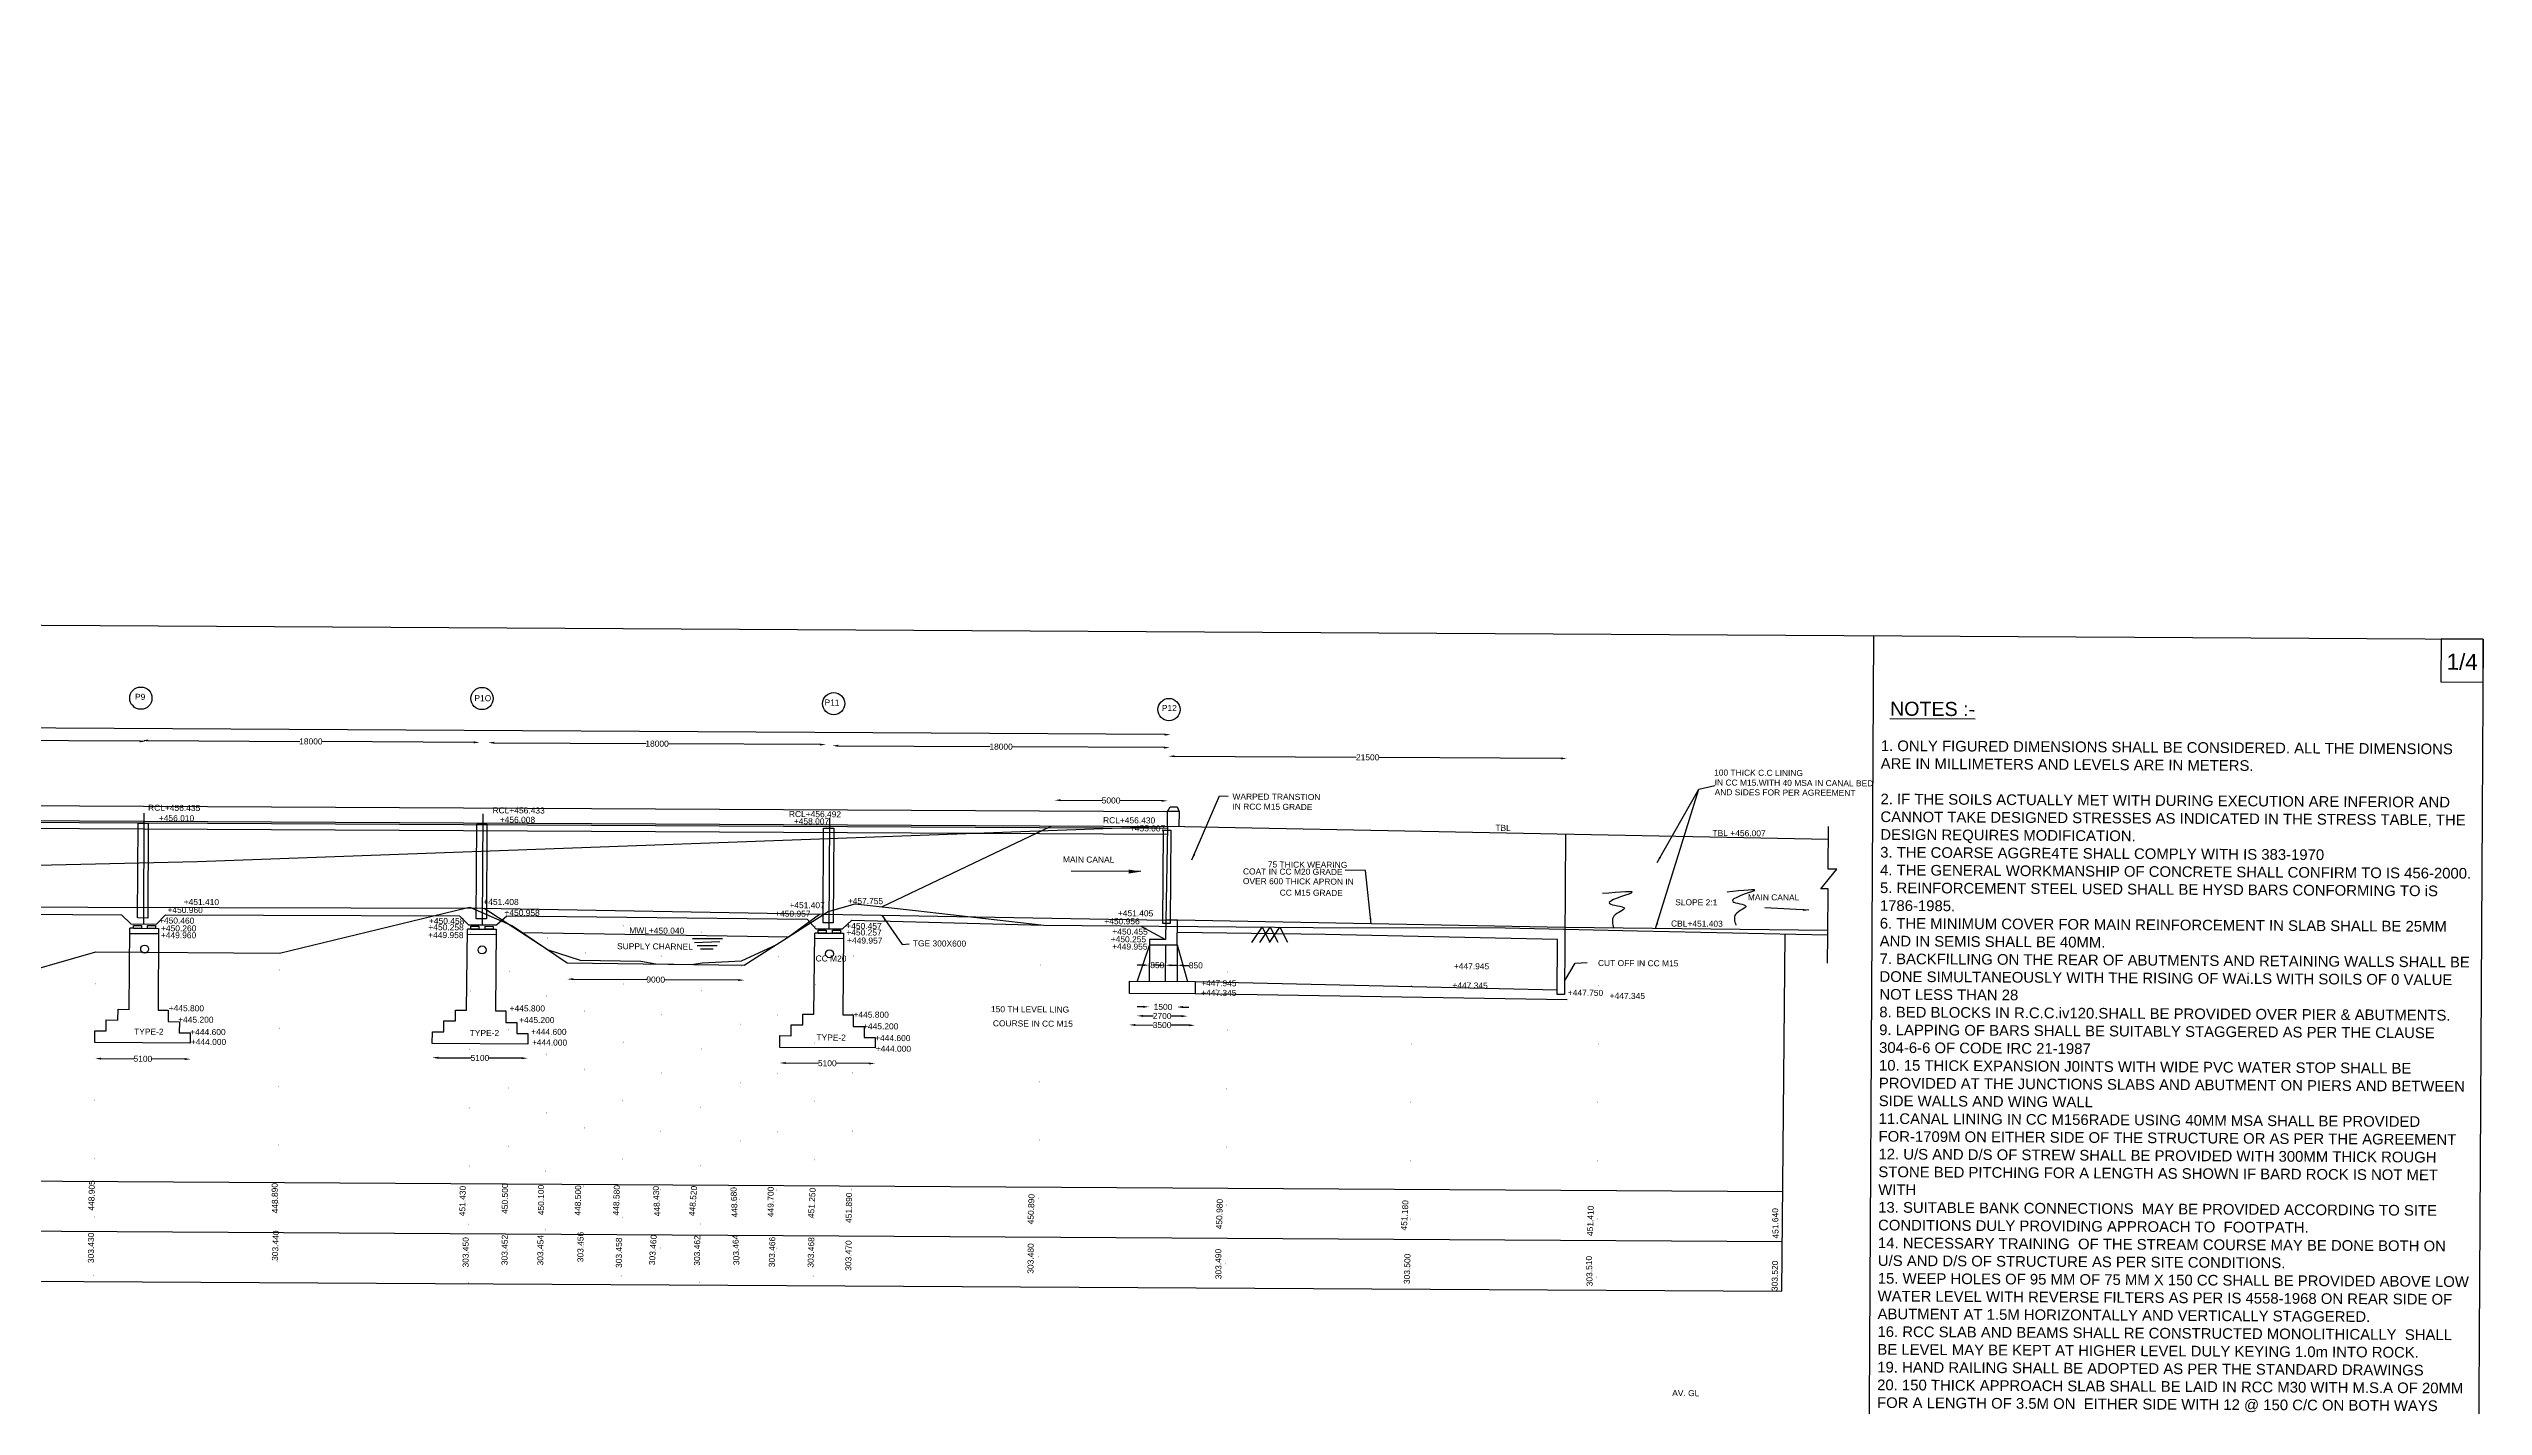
# Model space of a CAD drawing. Header units: millimetres. Extents: x 2223141 to 3632083, y 4645294 to 5984828.
# Drawn here: x 3025022 to 3632083, y 4976543 to 5315061 of the extents above; entities that cross this region are included whole.
import ezdxf

# ---------------------------------------------------------------- set-up
doc = ezdxf.new("R2010")
doc.units = ezdxf.units.MM
doc.header["$MEASUREMENT"] = 0
doc.linetypes.add('ACAD_ISO02W100', pattern=[15, 12, -3])
for name, color, linetype in [('DIMENSIONS', 7, 'Continuous'), ('DRAWING', 2, 'Continuous'), ('TEXT', 7, 'Continuous')]:
    doc.layers.add(name, color=color, linetype=linetype)
doc.styles.get("Standard").update_dxf_attribs({"font": 'arial.ttf', "height": 1500})
doc.dimstyles.get("Standard").update_dxf_attribs({"dimtxt": 1500, "dimasz": 1500, "dimexe": 0.18, "dimexo": 0.0625, "dimgap": 0.09, "dimtad": 0, "dimdec": 0, "dimzin": 0, "dimdsep": 46, "dimtxsty": 'Standard', "dimcen": 0.09, "dimse1": 1, "dimse2": 1, "dimadec": 0, "dimazin": 0, "dimtfac": 1, "dimtdec": 0, "dimtofl": 0, "dimtmove": 0, "dimatfit": 3, "dimfxl": 1, "dimtolj": 1, "dimtzin": 0, "dimarcsym": 0})

# ---------------------------------------------------------------- blocks, each defined once
blk = doc.blocks.new('*D62')
at = {"layer": 'Defpoints', "color": 0}
for p in [(3036587, 5063249), (3036609, 5067228), (3060466, 5066688)]:
    blk.add_point(p, dxfattribs=at)
at = {"layer": 'DIMENSIONS', "color": 0, "lineweight": -2}
for p, q in [((3038087, 5063240), (3046279, 5063193)), ((3058946, 5063121), (3050753, 5063168))]:
    blk.add_line(p, q, dxfattribs=at)
at = {"layer": 'DIMENSIONS', "color": 0}
for points in [[(3038088, 5063490), (3038085, 5062990), (3036587, 5063249)], [(3058947, 5063371), (3058944, 5062871), (3060446, 5063112)]]:
    blk.add_solid(points, dxfattribs=at)
at = {"layer": 'DIMENSIONS', "color": 0, "insert": (3048516, 5063181), "char_height": 1500, "attachment_point": 5, "rotation": 359.672562}
blk.add_mtext('\\A1;5100', dxfattribs=at)
blk = doc.blocks.new('*D63')
at = {"layer": 'Defpoints', "color": 0}
for p in [(3120658, 5063470), (3120679, 5067014), (3144454, 5066878)]:
    blk.add_point(p, dxfattribs=at)
at = {"layer": 'DIMENSIONS', "color": 0, "lineweight": -2}
for p, q in [((3122158, 5063461), (3130309, 5063415)), ((3142934, 5063343), (3134784, 5063389))]:
    blk.add_line(p, q, dxfattribs=at)
at = {"layer": 'DIMENSIONS', "color": 0}
for points in [[(3122160, 5063711), (3122157, 5063211), (3120658, 5063470)], [(3142936, 5063593), (3142933, 5063093), (3144434, 5063334)]]:
    blk.add_solid(points, dxfattribs=at)
at = {"layer": 'DIMENSIONS', "color": 0, "insert": (3132546, 5063402), "char_height": 1500, "attachment_point": 5, "rotation": 359.672562}
blk.add_mtext('\\A1;5100', dxfattribs=at)
blk = doc.blocks.new('*D64')
at = {"layer": 'Defpoints', "color": 0}
for p in [(3154338, 5087128), (3198446, 5082810), (3198467, 5086551)]:
    blk.add_point(p, dxfattribs=at)
at = {"layer": 'DIMENSIONS', "color": 0, "lineweight": -2}
for p, q in [((3155815, 5083053), (3174143, 5082949)), ((3196946, 5082818), (3178617, 5082923))]:
    blk.add_line(p, q, dxfattribs=at)
at = {"layer": 'DIMENSIONS', "color": 0}
for points in [[(3155816, 5083303), (3155813, 5082803), (3154315, 5083062)], [(3196947, 5083068), (3196944, 5082568), (3198446, 5082810)]]:
    blk.add_solid(points, dxfattribs=at)
at = {"layer": 'DIMENSIONS', "color": 0, "insert": (3176380, 5082936), "char_height": 1500, "attachment_point": 5, "rotation": 359.672562}
blk.add_mtext('\\A1;9000', dxfattribs=at)
blk = doc.blocks.new('*D65')
at = {"layer": 'Defpoints', "color": 0}
for p in [(3207297, 5066042), (3231072, 5065906), (3207274, 5062154)]:
    blk.add_point(p, dxfattribs=at)
at = {"layer": 'DIMENSIONS', "color": 0, "lineweight": -2}
for p, q in [((3208774, 5062146), (3216925, 5062099)), ((3229550, 5062027), (3221400, 5062074))]:
    blk.add_line(p, q, dxfattribs=at)
at = {"layer": 'DIMENSIONS', "color": 0}
for points in [[(3208776, 5062396), (3208773, 5061896), (3207274, 5062154)], [(3229552, 5062277), (3229549, 5061777), (3231050, 5062018)]]:
    blk.add_solid(points, dxfattribs=at)
at = {"layer": 'DIMENSIONS', "color": 0, "insert": (3219162, 5062086), "char_height": 1500, "attachment_point": 5, "rotation": 359.672562}
blk.add_mtext('\\A1;5100', dxfattribs=at)
blk = doc.blocks.new('*D66')
at = {"layer": 'Defpoints', "color": 0}
for p in [(3299429, 5082517), (3306377, 5082477), (3299393, 5076148)]:
    blk.add_point(p, dxfattribs=at)
at = {"layer": 'DIMENSIONS', "color": 0, "lineweight": -2}
for p, q in [((3297893, 5076157), (3296393, 5076166)), ((3307840, 5076100), (3309340, 5076092))]:
    blk.add_line(p, q, dxfattribs=at)
at = {"layer": 'DIMENSIONS', "color": 0}
for points in [[(3297894, 5076407), (3297891, 5075907), (3299393, 5076148)], [(3307842, 5076350), (3307839, 5075850), (3306340, 5076109)]]:
    blk.add_solid(points, dxfattribs=at)
at = {"layer": 'DIMENSIONS', "color": 0, "insert": (3302866, 5076129), "char_height": 1500, "attachment_point": 5, "rotation": 359.672562}
blk.add_mtext('\\A1;1500', dxfattribs=at)
blk = doc.blocks.new('*D67')
at = {"layer": 'Defpoints', "color": 0}
for p in [(3296410, 5082534), (3309004, 5082462), (3296361, 5073898)]:
    blk.add_point(p, dxfattribs=at)
at = {"layer": 'DIMENSIONS', "color": 0, "lineweight": -2}
for p, q in [((3297860, 5073889), (3300407, 5073875)), ((3307454, 5073834), (3304907, 5073849))]:
    blk.add_line(p, q, dxfattribs=at)
at = {"layer": 'DIMENSIONS', "color": 0}
for points in [[(3297862, 5074139), (3297859, 5073639), (3296361, 5073898)], [(3307456, 5074084), (3307453, 5073584), (3308954, 5073826)]]:
    blk.add_solid(points, dxfattribs=at)
at = {"layer": 'DIMENSIONS', "color": 0, "insert": (3302657, 5073862), "char_height": 1500, "attachment_point": 5, "rotation": 359.672562}
blk.add_mtext('\\A1;2700', dxfattribs=at)
blk = doc.blocks.new('*D68')
at = {"layer": 'Defpoints', "color": 0}
for p in [(3294507, 5082545), (3310896, 5082452), (3294445, 5071641)]:
    blk.add_point(p, dxfattribs=at)
at = {"layer": 'DIMENSIONS', "color": 0, "lineweight": -2}
for p, q in [((3295944, 5071632), (3300402, 5071607)), ((3309334, 5071556), (3304876, 5071581))]:
    blk.add_line(p, q, dxfattribs=at)
at = {"layer": 'DIMENSIONS', "color": 0}
for points in [[(3295946, 5071882), (3295943, 5071382), (3294445, 5071641)], [(3309335, 5071806), (3309332, 5071306), (3310834, 5071547)]]:
    blk.add_solid(points, dxfattribs=at)
at = {"layer": 'DIMENSIONS', "color": 0, "insert": (3302639, 5071594), "char_height": 1500, "attachment_point": 5, "rotation": 359.672562}
blk.add_mtext('\\A1;3500', dxfattribs=at)
blk = doc.blocks.new('*D69')
at = {"layer": 'Defpoints', "color": 0}
for p in [(3299450, 5086196), (3299452, 5086544), (3303435, 5086173)]:
    blk.add_point(p, dxfattribs=at)
at = {"layer": 'DIMENSIONS', "color": 0, "lineweight": -2}
for p, q in [((3297952, 5086553), (3296452, 5086562)), ((3304937, 5086513), (3306437, 5086505))]:
    blk.add_line(p, q, dxfattribs=at)
at = {"layer": 'DIMENSIONS', "color": 0}
for points in [[(3297954, 5086803), (3297951, 5086303), (3299452, 5086544)], [(3304939, 5086763), (3304936, 5086263), (3303437, 5086522)]]:
    blk.add_solid(points, dxfattribs=at)
at = {"layer": 'DIMENSIONS', "color": 0, "insert": (3301445, 5086533), "char_height": 1500, "attachment_point": 5, "rotation": 359.672562}
blk.add_mtext('\\A1;850', dxfattribs=at)
blk = doc.blocks.new('*D70')
at = {"layer": 'Defpoints', "color": 0}
for p in [(3311534, 5984828), (3303437, 5086522), (3306400, 5086505)]:
    blk.add_point(p, dxfattribs=at)
at = {"layer": 'DIMENSIONS', "color": 0, "lineweight": -2}
for p, q in [((3301937, 5086530), (3300437, 5086539)), ((3307900, 5086496), (3309400, 5086488))]:
    blk.add_line(p, q, dxfattribs=at)
at = {"layer": 'DIMENSIONS', "color": 0}
for points in [[(3301939, 5086780), (3301936, 5086280), (3303437, 5086522)], [(3307901, 5086746), (3307898, 5086246), (3306400, 5086505)]]:
    blk.add_solid(points, dxfattribs=at)
at = {"layer": 'DIMENSIONS', "color": 0, "insert": (3311055, 5086478), "char_height": 1500, "attachment_point": 5, "rotation": 359.672562}
blk.add_mtext('\\A1;850', dxfattribs=at)
blk = doc.blocks.new('*D71')
at = {"layer": 'Defpoints', "color": 0}
for p in [(3275824, 5124989), (3275839, 5127674), (3303990, 5124842)]:
    blk.add_point(p, dxfattribs=at)
at = {"layer": 'DIMENSIONS', "color": 0, "lineweight": -2}
for p, q in [((3277339, 5127666), (3287685, 5127606)), ((3302505, 5127522), (3292159, 5127581))]:
    blk.add_line(p, q, dxfattribs=at)
at = {"layer": 'DIMENSIONS', "color": 0}
for points in [[(3277341, 5127916), (3277338, 5127416), (3275839, 5127674)], [(3302507, 5127772), (3302504, 5127272), (3304005, 5127513)]]:
    blk.add_solid(points, dxfattribs=at)
at = {"layer": 'DIMENSIONS', "color": 0, "insert": (3289922, 5127594), "char_height": 1500, "attachment_point": 5, "rotation": 359.672562}
blk.add_mtext('\\A1;5000', dxfattribs=at)
blk = doc.blocks.new('*D72')
at = {"layer": 'Defpoints', "color": 0}
for p in [(2378720, 5149302), (2378711, 5147677), (3304765, 5143570)]:
    blk.add_point(p, dxfattribs=at)
at = {"layer": 'DIMENSIONS', "color": 0, "lineweight": -2}
for p, q in [((2380220, 5149293), (2827813, 5146735)), ((3303267, 5144018), (2855675, 5146576))]:
    blk.add_line(p, q, dxfattribs=at)
at = {"layer": 'DIMENSIONS', "color": 0}
for points in [[(2380222, 5149543), (2380219, 5149043), (2378720, 5149302)], [(3303268, 5144268), (3303266, 5143768), (3304767, 5144009)]]:
    blk.add_solid(points, dxfattribs=at)
at = {"layer": 'DIMENSIONS', "color": 0, "insert": (2841744, 5146655), "char_height": 1500, "attachment_point": 5, "rotation": 359.672562}
blk.add_mtext('\\A1;198000 (11 SPANS OF 18000', dxfattribs=at)
blk = doc.blocks.new('*D97')
at = {"layer": 'Defpoints', "color": 0}
for p in [(2965001, 5142077), (3049201, 5142345), (3049202, 5142464)]:
    blk.add_point(p, dxfattribs=at)
at = {"layer": 'DIMENSIONS', "color": 0, "lineweight": -2}
for p, q in [((2966506, 5142817), (3004354, 5142601)), ((3047701, 5142353), (3009853, 5142569))]:
    blk.add_line(p, q, dxfattribs=at)
at = {"layer": 'DIMENSIONS', "color": 0}
for points in [[(2966507, 5143067), (2966504, 5142567), (2965006, 5142826)], [(3047703, 5142603), (3047700, 5142103), (3049201, 5142345)]]:
    blk.add_solid(points, dxfattribs=at)
at = {"layer": 'DIMENSIONS', "color": 0, "insert": (3007103, 5142585), "char_height": 1500, "attachment_point": 5, "rotation": 359.672562}
blk.add_mtext('\\A1;18000', dxfattribs=at)
blk = doc.blocks.new('*D98')
at = {"layer": 'Defpoints', "color": 0}
for p in [(3048295, 5141819), (3132494, 5142087), (3132495, 5142207)]:
    blk.add_point(p, dxfattribs=at)
at = {"layer": 'DIMENSIONS', "color": 0, "lineweight": -2}
for p, q in [((3049799, 5142560), (3087647, 5142343)), ((3130994, 5142096), (3093146, 5142312))]:
    blk.add_line(p, q, dxfattribs=at)
at = {"layer": 'DIMENSIONS', "color": 0}
for points in [[(3049800, 5142810), (3049797, 5142310), (3048299, 5142568)], [(3130996, 5142346), (3130993, 5141846), (3132494, 5142087)]]:
    blk.add_solid(points, dxfattribs=at)
at = {"layer": 'DIMENSIONS', "color": 0, "insert": (3090397, 5142328), "char_height": 1500, "attachment_point": 5, "rotation": 359.672562}
blk.add_mtext('\\A1;18000', dxfattribs=at)
blk = doc.blocks.new('*D99')
at = {"layer": 'Defpoints', "color": 0}
for p in [(3134612, 5141267), (3218812, 5141654), (3218812, 5141535)]:
    blk.add_point(p, dxfattribs=at)
at = {"layer": 'DIMENSIONS', "color": 0, "lineweight": -2}
for p, q in [((3136116, 5142007), (3173964, 5141791)), ((3217312, 5141543), (3179463, 5141760))]:
    blk.add_line(p, q, dxfattribs=at)
at = {"layer": 'DIMENSIONS', "color": 0}
for points in [[(3136117, 5142257), (3136115, 5141757), (3134616, 5142016)], [(3217313, 5141793), (3217310, 5141293), (3218812, 5141535)]]:
    blk.add_solid(points, dxfattribs=at)
at = {"layer": 'DIMENSIONS', "color": 0, "insert": (3176714, 5141775), "char_height": 1500, "attachment_point": 5, "rotation": 359.672562}
blk.add_mtext('\\A1;18000', dxfattribs=at)
blk = doc.blocks.new('*D100')
at = {"layer": 'Defpoints', "color": 0}
for p in [(3220395, 5140512), (3304595, 5140900), (3304595, 5140780)]:
    blk.add_point(p, dxfattribs=at)
at = {"layer": 'DIMENSIONS', "color": 0, "lineweight": -2}
for p, q in [((3221899, 5141252), (3259748, 5141036)), ((3303095, 5140788), (3265246, 5141005))]:
    blk.add_line(p, q, dxfattribs=at)
at = {"layer": 'DIMENSIONS', "color": 0}
for points in [[(3221901, 5141502), (3221898, 5141002), (3220399, 5141261)], [(3303096, 5141038), (3303093, 5140538), (3304595, 5140780)]]:
    blk.add_solid(points, dxfattribs=at)
at = {"layer": 'DIMENSIONS', "color": 0, "insert": (3262497, 5141020), "char_height": 1500, "attachment_point": 5, "rotation": 359.672562}
blk.add_mtext('\\A1;18000', dxfattribs=at)
blk = doc.blocks.new('*D101')
at = {"layer": 'Defpoints', "color": 0}
for p in [(3304244, 5140723), (3403574, 5137853), (3403575, 5138077)]:
    blk.add_point(p, dxfattribs=at)
at = {"layer": 'DIMENSIONS', "color": 0, "lineweight": -2}
for p, q in [((3305732, 5138636), (3351071, 5138377)), ((3402075, 5138085), (3356736, 5138345))]:
    blk.add_line(p, q, dxfattribs=at)
at = {"layer": 'DIMENSIONS', "color": 0}
for points in [[(3305733, 5138886), (3305730, 5138386), (3304232, 5138645)], [(3402077, 5138335), (3402074, 5137835), (3403575, 5138077)]]:
    blk.add_solid(points, dxfattribs=at)
at = {"layer": 'DIMENSIONS', "color": 0, "insert": (3353904, 5138361), "char_height": 1500, "attachment_point": 5, "rotation": 359.672562}
blk.add_mtext('\\A1;21500', dxfattribs=at)
blk = doc.blocks.new('*D110')
at = {"layer": 'Defpoints', "color": 0}
for p in [(3303120, 5713258), (3297982, 4814344), (3303172, 4814315)]:
    blk.add_point(p, dxfattribs=at)
at = {"layer": 'DIMENSIONS', "color": 0, "lineweight": -2}
for p, q in [((3296482, 4814353), (3294982, 4814362)), ((3304672, 4814306), (3306172, 4814298))]:
    blk.add_line(p, q, dxfattribs=at)
at = {"layer": 'DIMENSIONS', "color": 0}
for points in [[(3296484, 4814603), (3296481, 4814103), (3297982, 4814344)], [(3304673, 4814556), (3304671, 4814056), (3303172, 4814315)]]:
    blk.add_solid(points, dxfattribs=at)
at = {"layer": 'DIMENSIONS', "color": 0, "insert": (3300577, 4814330), "char_height": 1500, "attachment_point": 5, "rotation": 359.672562}
blk.add_mtext('\\A1;1500', dxfattribs=at)

msp = doc.modelspace()

# ---------------------------------------------------------------- linework, layer by layer
at = {"layer": 'DIMENSIONS', "color": 0}
for centre in [(3048008.2, 5153125.8), (3133068.4, 5153024.1), (3220772, 5151751.6), (3304351.5, 5150275.3)]:
    msp.add_circle(centre, 2772.4, dxfattribs=at)
at = {"layer": 'DRAWING', "color": 0}
for points in [[(3629097, 4645293.9), (2223141.2, 4653328.8), (2226127.6, 5175893), (3632083.4, 5167858.1)], [(3629097, 4645293.9), (2223141.2, 4653328.8), (2226127.6, 5175893), (3632083.4, 5167858.1)], [(3632083.4, 5167858.1), (3621559.5, 5167918.2), (3621498.1, 5157166.9), (3632021.9, 5157106.7)], [(3047299.6, 5121921), (3049843.7, 5121906.4), (3049708.7, 5098297.6), (3047164.7, 5098312.1)], [(3131753.7, 5121710.5), (3134297.7, 5121696), (3134162.8, 5098087.1), (3131618.7, 5098101.7)], [(3218235.2, 5120718.3), (3220779.2, 5120703.8), (3220644.3, 5097095), (3218100.3, 5097109.5)], [(3302993, 5120239.7), (3304787.6, 5120229.4), (3304654.4, 5096924.3), (3302859.9, 5096934.6)], [(3046152.5, 5096466.5), (3048159.5, 5096455.1), (3048155.3, 5095719.6), (3046148.2, 5095731.1)], [(3049674.4, 5096446.4), (3051681.4, 5096434.9), (3051677.2, 5095699.5), (3049670.2, 5095711)], [(3130297.2, 5096252.5), (3132304.2, 5096241), (3132300, 5095505.6), (3130293, 5095517.1)], [(3133819.2, 5096232.4), (3135826.2, 5096220.9), (3135822, 5095485.5), (3133815, 5095497)], [(3216915.2, 5095280.4), (3218922.2, 5095268.9), (3218918, 5094533.5), (3216911, 5094544.9)], [(3220437.1, 5095260.2), (3222444.2, 5095248.8), (3222440, 5094513.3), (3220432.9, 5094524.8)], [(3294506.8, 5082545.2), (3310896, 5082451.6), (3310878.4, 5079377.1), (3294489.3, 5079470.8)]]:
    msp.add_lwpolyline(points, close=True, dxfattribs=at)
for points in [[(3480016.9, 5168727.1), (3478583.4, 4917882), (3630649.8, 4917012.9)], [(2378876.4, 5129776.9), (2601680.5, 5128503.6), (3303989.8, 5124842.1)], [(2378844.2, 5124142.1), (2601648.3, 5122868.8), (3303957.6, 5119207.2)], [(2378852.6, 5125616.7), (2601656.7, 5124343.4), (3303966, 5120681.8)], [(2378854.9, 5126022.2), (2601659, 5124748.8), (3303968.3, 5121087.3)], [(3048710.7, 5096794.1), (3048868.8, 5124450.4)], [(3133164.7, 5096583.7), (3133322.8, 5124240)], [(3468797.5, 5117852.4), (3303968.6, 5121143.4), (3303989.8, 5124842.1), (3304623.8, 5125994.7), (3306431.1, 5125984.4), (3306900.2, 5124841.3), (3306825.2, 5121086.4)], [(3306900.2, 5124841.3), (3303989.8, 5124842.1)], [(3303916, 5121144.5), (3062089.8, 5112325.5), (2461597.1, 5098551.2)], [(3219646.3, 5095591.5), (3219804.3, 5123247.8)], [(3232725.3, 5101108.6), (3274964, 5121238.5)], [(3303968.6, 5121143.4), (3303458.6, 5092900.1), (3299488.5, 5092922.8), (3299481.1, 5091619.6), (3306428.7, 5091579.9), (3306463.8, 5097727.6), (3303546.7, 5097780.3)], [(3403190.5, 5119162.3), (3402962, 5079185.5), (3401152.2, 5079195.9), (3401230.6, 5092906.8), (3343414.7, 5094211.1), (3306446.3, 5094653.7)], [(3468661.6, 5094067.2), (3468727.5, 5105599.9), (3466923.8, 5105610.2), (3470921.8, 5110456.9), (3468755.3, 5110469.3), (3468816, 5121088.1)], [(2260401.2, 5117431.1), (2259799.3, 5012106.9), (3457205.5, 5005263.9), (3458000.1, 5094298.5)], [(2378927.1, 5102667.5), (3133120.1, 5100758.8), (3303546.7, 5097780.3)], [(2969979.9, 5099576), (3043155.4, 5099101.1), (3045541.6, 5096805.8), (3051879.8, 5096782.4), (3054176.7, 5099063.8), (3127488.7, 5098876.8), (3129686.4, 5096591.8), (3136643.1, 5096575.5), (3139224.8, 5098871.5), (3214123.3, 5098040.4), (3216304.3, 5095619.7), (3222988.2, 5095563.4), (3225319.4, 5097757.9), (3273152.6, 5096476.7)], [(2989346.6, 5076247.1), (3036738.9, 5089891.1), (3082596.8, 5089491.4), (3129204.6, 5100809.4), (3130051.1, 5101015), (3140684.3, 5096357.8), (3154337.9, 5087128), (3198467.1, 5086550.9), (3219352.7, 5099891.5), (3226071.9, 5101850.1), (3241188.2, 5100165.4), (3273152.6, 5096476.7), (3340308.9, 5095955), (3388172.6, 5095883.8), (3421163.4, 5095097.6), (3468549.4, 5094069.7), (3468509.2, 5087040.5)], [(3133607.5, 5100750.3), (3149540.9, 5090370.8), (3157513.5, 5087761.6), (3172662.8, 5087512.2), (3176402.5, 5086839.5), (3185363.2, 5086722.3), (3187973.7, 5087106.3), (3197735.7, 5087620), (3206564.8, 5091723.3)], [(3046148.2, 5095731.1), (3052426.8, 5095695.2), (3052310.5, 5075357.4), (3054852.4, 5075342.8), (3054835.9, 5072458.2), (3057607.4, 5072442.3), (3057591.7, 5069701.6), (3060324.5, 5069686), (3060309.7, 5067092.2), (3036534, 5067228.1), (3036550.7, 5070156.4), (3039364.2, 5070140.4), (3039379.9, 5072880.9), (3042295.5, 5072864.3), (3042310.8, 5075540.2), (3045067.4, 5075524.4), (3045265.3, 5095736.2)], [(3045252.7, 5094454.8), (3052419.5, 5094413.8)], [(3046148.2, 5095731.1), (3045265.3, 5095736.2)], [(3130293, 5095517.1), (3136571.5, 5095481.2), (3136455.3, 5075143.3), (3138997.2, 5075128.8), (3138980.7, 5072244.1), (3141752.2, 5072228.3), (3141736.5, 5069487.6), (3144469.3, 5069472), (3144454.5, 5066878.2), (3120678.7, 5067014.1), (3120695.5, 5069942.4), (3123509, 5069926.3), (3123524.6, 5072666.9), (3126440.3, 5072650.2), (3126455.6, 5075326.2), (3129212.2, 5075310.4), (3129410, 5095522.1)], [(3129397.5, 5094240.7), (3136564.2, 5094199.8)], [(3130293, 5095517.1), (3129410, 5095522.1)], [(3143124.8, 5094708.1), (3209510.8, 5093605)], [(3216911, 5094544.9), (3223189.5, 5094509.1), (3223073.3, 5074171.2), (3225615.1, 5074156.7), (3225598.7, 5071272), (3228370.1, 5071256.2), (3228354.5, 5068515.4), (3231087.3, 5068499.8), (3231072.4, 5065906.1), (3207296.7, 5066042), (3207313.4, 5068970.3), (3210127, 5068954.2), (3210142.6, 5071694.7), (3213058.3, 5071678.1), (3213073.5, 5074354), (3215830.2, 5074338.3), (3216028, 5094550)], [(3209510.8, 5093605), (3217199.1, 5099289.4)], [(3216015.4, 5093268.6), (3223182.2, 5093227.6)], [(3216911, 5094544.9), (3216028, 5094550)], [(3468667.8, 5095154.1), (3403057.6, 5095918), (3306463.8, 5097727.6)], [(3324980.2, 5092191.2), (3327572.5, 5096053.9), (3329495.8, 5092304.2)], [(3326994.4, 5092175.6), (3329586.7, 5096038.3), (3331510, 5092288.6)], [(3329425.5, 5092156.7), (3332017.8, 5096019.4), (3333941.1, 5092269.7)], [(3185528.5, 5093154.1), (3193041.4, 5093157.5)], [(3186033.4, 5092224.6), (3192341.5, 5092420.2)], [(3186724.5, 5091433), (3191732.8, 5091404.4)], [(3187554.4, 5090594.3), (3190708.1, 5090622.6)], [(3299481.1, 5091619.6), (3296409.9, 5082534.4)], [(3299481.1, 5091619.6), (3299429, 5082517.1)], [(3303466.3, 5091596.8), (3303414.3, 5082494.3)], [(3306428.7, 5091579.9), (3306376.7, 5082477.4)], [(3306428.7, 5091579.9), (3309003.5, 5082462.4)], [(3310896, 5082451.6), (3401159.2, 5080412.4)], [(3403620.9, 5077902), (3310878.4, 5079377.1)], [(2239625.9, 5037384.1), (3457427.3, 5030110.6)], [(2239111.1, 5024936.1), (3457356.1, 5017659.9)]]:
    msp.add_lwpolyline(points, dxfattribs=at)
at = {"layer": 'DRAWING', "color": 0, "linetype": 'ACAD_ISO02W100', "ltscale": 300, "const_width": 2}
for points in [[(3130211.2, 5096934.7), (3129698, 5007135.5)], [(3139907.4, 5096879.3), (3139394.3, 5007080.1)], [(3149334.4, 5096825.4), (3148821.2, 5007026.3)], [(3158830.6, 5096771.1), (3158317.4, 5006972)], [(3168433.1, 5096716.2), (3167919.9, 5006917.1)], [(3177951.4, 5096661.9), (3177438.2, 5006862.7)], [(3187890.8, 5096605), (3187377.6, 5006805.9)], [(3197746, 5096548.7), (3197232.8, 5006749.6)], [(3206958.2, 5096496.1), (3206445.1, 5006696.9)], [(3216223.8, 5096443.1), (3215710.6, 5006644)], [(3225657.9, 5096389.2), (3225144.7, 5006590.1)], [(3272296.7, 5096122.7), (3271783.5, 5006323.5)], [(3319015.8, 5095855.7), (3318502.6, 5006056.5)], [(3364913.4, 5095593.4), (3364400.2, 5005794.2)], [(3411539.6, 5095326.9), (3411026.4, 5005527.8)], [(3036738.9, 5089891.1), (3036269, 5007669.5)], [(3082596.8, 5089491.4), (3082127.7, 5007407.4)]]:
    msp.add_lwpolyline(points, dxfattribs=at)
at = {"layer": 'DRAWING', "color": 0}
for centre in [(3048951.1, 5090561.6), (3133095.8, 5090347.6), (3219713.8, 5089375.4)]:
    msp.add_circle(centre, 990.7, dxfattribs=at)
for points in [[(3443536.4, 5104829.1), (3450181, 5105101.3), (3444919.5, 5102402.3), (3448234.5, 5101266.9), (3445646.2, 5099203.8), (3445693, 5096536.5)], [(3412488.2, 5104467.3), (3419625.9, 5104533), (3414183.2, 5101892.2), (3417913.2, 5100770.7), (3415305.8, 5098742.4), (3415271.2, 5095775.8)]]:
    msp.add_spline(points, degree=3, dxfattribs=at)

# ---------------------------------------------------------------- texts
for s, height, p in [('1/4', 4008.51, (3622911.2, 5160195.5)), ('%%UNOTES :-', 3507.45, (3484132.4, 5148754.6)), ('MAIN CANAL', 1503.19, (3277907.7, 5112155.6)), ('+447.945', 1503.19, (3312377.7, 5081323.9)), ('+447.345', 1503.19, (3312363.9, 5078909.2)), ('+447.750 ', 1503.19, (3403812.5, 5078924.3))]:
    msp.add_text(s, height=height, rotation=359.6725624, dxfattribs=at).set_placement(p)
at = {"layer": 'DRAWING', "color": 0, "insert": (3481887.4, 5147021.4), "char_height": 2655.6403, "width": 147649.439, "attachment_point": 1, "rotation": 359.6725624}
msp.add_mtext('\\P1. ONLY FIGURED DIMENSIONS SHALL BE CONSIDERED. ALL THE DIMENSIONS ARE IN MILLIMETERS AND LEVELS ARE IN METERS. \\P\\P2. IF THE SOILS ACTUALLY MET WITH DURING EXECUTION ARE INFERIOR AND CANNOT TAKE DESIGNED STRESSES AS INDICATED IN THE STRESS TABLE, THE DESIGN REQUIRES MODIFICATION.\\P3. THE COARSE AGGRE4TE SHALL COMPLY WITH IS 383-1970\\P4. THE GENERAL WORKMANSHIP OF CONCRETE SHALL CONFIRM TO IS 456-2000. \\P5. REINFORCEMENT STEEL USED SHALL BE HYSD BARS CONFORMING TO iS 1786-1985.  \\P6. THE MINIMUM COVER FOR MAIN REINFORCEMENT IN SLAB SHALL BE 25MM AND IN SEMIS SHALL BE 40MM. \\P7. BACKFILLING ON THE REAR OF ABUTMENTS AND RETAINING WALLS SHALL BE DONE SIMULTANEOUSLY WITH THE RISING OF WAi.LS WITH SOILS OF 0 VALUE NOT LESS THAN 28\\P8. BED BLOCKS IN R.C.C.iv120.SHALL BE PROVIDED OVER PIER & ABUTMENTS.\\P9. LAPPING OF BARS SHALL BE SUITABLY STAGGERED AS PER THE CLAUSE 304-6-6 OF CODE IRC 21-1987\\P10. 15 THICK EXPANSION J0INTS WITH WIDE PVC WATER STOP SHALL BE PROVIDED AT THE JUNCTIONS SLABS AND ABUTMENT ON PIERS AND BETWEEN SIDE WALLS AND WING WALL \\P11.CANAL LINING IN CC M156RADE USING 40MM MSA SHALL BE PROVIDED FOR-1709M ON EITHER SIDE OF THE STRUCTURE OR AS PER THE AGREEMENT\\P12. U/S AND D/S OF STREW SHALL BE PROVIDED WITH 300MM THICK ROUGH STONE BED PITCHING FOR A LENGTH AS SHOWN IF BARD ROCK IS NOT MET WITH\\P13. SUITABLE BANK CONNECTIONS  MAY BE PROVIDED ACCORDING TO SITE CONDITIONS DULY PROVIDING APPROACH TO  FOOTPATH. \\P14. NECESSARY TRAINING  OF THE STREAM COURSE MAY BE DONE BOTH ON U/S AND D/S OF STRUCTURE AS PER SITE CONDITIONS.\\P15. WEEP HOLES OF 95 MM OF 75 MM X 150 CC SHALL BE PROVIDED ABOVE LOW WATER LEVEL WITH REVERSE FILTERS AS PER IS 4558-1968 ON REAR SIDE OF ABUTMENT AT 1.5M HORIZONTALLY AND VERTICALLY STAGGERED.\\P16. RCC SLAB AND BEAMS SHALL RE CONSTRUCTED MONOLITHICALLY  SHALL BE LEVEL MAY BE KEPT AT HIGHER LEVEL DULY KEYING 1.0m INTO ROCK.\\P19. HAND RAILING SHALL BE ADOPTED AS PER THE STANDARD DRAWINGS \\P20. 150 THICK APPROACH SLAB SHALL BE LAID IN RCC M30 WITH M.S.A OF 20MM FOR A LENGTH OF 3.5M ON  EITHER SIDE WITH 12 @ 150 C/C ON BOTH WAYS TOP AND BOTTOM ON INSPECITON PATH SIDE \\P21. THE TOE WALL SHALL BE PROPOSED IN CC M 15 GRADE ON THE REAR BANKS(LEFT BANK) OF CANAL AND \\P22. 1F ROCKY STRATA IS tilET WITH AT HIGHER LEVEL THAN PROPOSED FOUNDATION LEVEL, THE FOUNDATION LEVEL MAY BE  KEPT AT HIGHER LEVEL DULY KEYING 1.0 M IN T ROCK\\P23.  THE FIELD AUTHORITIES SHALL ENDURE THE SAFA BEARING CAPACITY OF SOIL AT FOUNDATION LEVEL BEFORE EXECUTION OF WORK BY CONDUCTING PLATE LOAD TEST IF NECESSARY\\P \\P24. SUPPLY CANAL HYDRALIC PARAMETERS SHOWIN SHALL BE CONFORMED BY THE  CONCERNED FIELD AUTHORITES BEFORE EXECUTION ', dxfattribs=at)
at = {"layer": 'TEXT', "color": 0}
for s, height, rotation, p in [('P9', 1503.19, 359.6725624, (3046545.5, 5152707.5)), ('P1O', 1503.19, 359.6725624, (3131166.5, 5152372.9)), ('P11', 1503.19, 359.6725624, (3218479.9, 5151298)), ('P12', 1503.19, 359.6725624, (3302572.1, 5149923.2)), ('AND SIDES FOR PER AGREEMENT', 1503.193, 359.6725624, (3440418.6, 5128933.5)), ('100 THICK C.C LINING', 1503.193, 359.6725624, (3440281.7, 5133822.2)), ('IN CC M15.WITH 40 MSA IN CANAL BED', 1503.193, 359.6725624, (3440432.4, 5131348.2)), ('RCL+456.435', 1503.193, 359.6725624, (3049800.1, 5125054.1)), ('+456.010', 1503.19, 359.6725624, (3052488.6, 5122457)), ('RCL+456.433', 1503.193, 359.6725624, (3135685.7, 5124421.3)), ('RCL+456.492', 1503.193, 359.6725624, (3209581, 5123482.7)), ('+456.008', 1503.19, 359.6725624, (3137489.9, 5122075.2)), ('+458.007', 1503.19, 359.6725624, (3210811.9, 5121681.9)), ('RCL+456.430', 1503.193, 359.6725624, (3287913.7, 5121945.4)), ('+455.007', 1503.19, 359.6725624, (3294613.9, 5119920.3)), ('TBL', 1503.19, 359.6725624, (3385733.8, 5120039.2)), ('TBL +456.007', 1503.193, 359.6725624, (3439889.3, 5118743.5)), ('75 THICK WEARING ', 1503.193, 359.6725624, (3329002.7, 5110906.9)), ('OVER 600 THICK APRON IN ', 1503.193, 359.6725624, (3322787.6, 5106754.1)), ('COAT IN CC M20 GRADE ', 1503.193, 359.6725624, (3322801.4, 5109168.8)), ('CC M15 GRADE', 1503.193, 359.6725624, (3331963, 5103886.9)), ('+450.960', 1503.19, 359.6725624, (3054628.8, 5099577.7)), ('+451.410', 1503.19, 359.6725624, (3058682.2, 5101558.6)), ('+451.408', 1503.19, 359.6725624, (3133392, 5101589.3)), ('+450.958', 1503.19, 359.6725624, (3138648.6, 5098885)), ('+450.957', 1503.19, 359.6725624, (3206159.8, 5098653.6)), ('+451.407', 1503.19, 359.6725624, (3209706.1, 5100771.9)), ('+457.755', 1503.19, 359.6725624, (3224266.3, 5101795.9)), ('+451.405', 1503.19, 359.6725624, (3291622.9, 5098757.9)), ('SLOPE 2:1', 1503.19, 359.6725624, (3430580, 5101483.9)), ('MAIN CANAL', 1503.19, 359.6725624, (3448692.4, 5102743.9)), ('+450.460', 1503.19, 359.6725624, (3052524.1, 5096937.4)), ('+449.960', 1503.19, 359.6725624, (3052992.5, 5093282.6)), ('+450.260', 1503.19, 359.6725624, (3053021.3, 5095006.5)), ('+449.958', 1503.19, 359.6725624, (3119641.1, 5093322.9)), ('+450.258', 1503.19, 359.6725624, (3119693.7, 5095269.6)), ('+450.458', 1503.19, 359.6725624, (3119838.8, 5096833.4)), ('MWL+450.040', 1503.193, 359.6725624, (3169780.2, 5094455.4)), ('+450.457', 1503.19, 359.6725624, (3223899.7, 5095580.1)), ('+450.257', 1503.19, 359.6725624, (3223911.5, 5093973.5)), ('+449.957', 1503.19, 359.6725624, (3224089.7, 5091949.7)), ('+450.956', 1503.19, 359.6725624, (3288243, 5096765.7)), ('+450.255', 1503.19, 359.6725624, (3289828.9, 5092283)), ('+450.455', 1503.19, 359.6725624, (3290242.5, 5094182.4)), ('CBL+451.403', 1503.193, 359.6725624, (3429543.8, 5096179)), ('SUPPLY CHARNEL', 1503.193, 359.6725624, (3166738.6, 5090519.7)), ('CC M20', 1503.19, 359.6725624, (3216237.6, 5087470.7)), ('TGE 300X600', 1503.193, 359.6725624, (3240490.2, 5091239.1)), ('+449.955', 1503.19, 359.6725624, (3290184.6, 5090452.2)), ('CUT OFF IN CC M15', 1503.193, 359.6725624, (3411320.9, 5086337.7)), ('+447.345', 1503.19, 359.6725624, (3375027.3, 5080736)), ('+447.945', 1503.19, 359.6725624, (3375381.9, 5085553.7)), ('+445.800 ', 1503.19, 359.6725624, (3054943, 5075084.2)), ('+445.800 ', 1503.19, 359.6725624, (3139954.4, 5075033.8)), ('150 TH LEVEL LING', 1503.193, 359.6725624, (3259972.8, 5074825.9)), ('+447.345', 1503.19, 359.6725624, (3414240.1, 5078155.4)), ('TYPE-2', 1503.19, 359.6725624, (3046313, 5069229.1)), ('+445.200', 1503.19, 359.6725624, (3057302.8, 5072231.2)), ('+444.600', 1503.19, 359.6725624, (3060321.4, 5069141.7)), ('TYPE-2', 1503.19, 359.6725624, (3129984.4, 5068908.8)), ('+445.200', 1503.19, 359.6725624, (3142313.9, 5072137.2)), ('+444.600', 1503.19, 359.6725624, (3145333.4, 5069200.2)), ('TYPE-2', 1503.19, 359.6725624, (3216452.5, 5067772)), ('+445.800 ', 1503.19, 359.6725624, (3225703.3, 5073478.4)), ('+445.200', 1503.19, 359.6725624, (3228062.9, 5070581.8)), ('+444.600', 1503.19, 359.6725624, (3231082.4, 5067644.7)), ('COURSE IN CC M15', 1503.193, 359.6725624, (3260448.1, 5071291.2)), ('+444.000', 1503.19, 359.6725624, (3060466, 5066687.8)), ('+444.000', 1503.19, 359.6725624, (3145476.8, 5066528.6)), ('+444.000', 1503.19, 359.6725624, (3231225.7, 5064973.1)), ('448.905', 1503.19, 88.5081817, (3036369.8, 5025310)), ('448.890', 1503.19, 90.9616345, (3082226.3, 5024654.8)), ('451.430', 1503.19, 88.7972867, (3128868.3, 5023922.8)), ('450.500', 1503.19, 89.6838095, (3139493.9, 5024520)), ('450.100', 1503.19, 90.210565, (3148554.7, 5024189.6)), ('448.500', 1503.19, 89.0951935, (3157675.2, 5024073)), ('448.580', 1503.19, 88.115319, (3167201.8, 5024107.1)), ('448.430', 1503.19, 92.9904463, (3177535.8, 5023953.2)), ('448.520', 1503.19, 85.5007102, (3186124.5, 5023904.3)), ('448.680', 1503.19, 92.5655736, (3196851.9, 5023656.1)), ('449.700', 1503.19, 89.5527417, (3205755.2, 5023701)), ('451.250', 1503.19, 86.3964283, (3215806.5, 5023424.7)), ('451.890', 1503.19, 89.1035637, (3225234.1, 5022247)), ('450.890', 1503.19, 87.9137965, (3270579.6, 5021889.2)), ('450.980', 1503.19, 88.4351324, (3317588.7, 5020654.1)), ('451.180', 1503.19, 86.6575243, (3363650.1, 5020331.2)), ('451.410', 1503.19, 88.4936291, (3410072, 5018978.9)), ('451.640', 1503.19, 90.9834554, (3456378.1, 5018389.8)), ('303.430', 1503.19, 89.7723385, (3036295.2, 5012249.4)), ('303.440', 1503.19, 87.8703179, (3082158.4, 5012774.1)), ('303.450', 1503.19, 89.8470313, (3129720.9, 5011142.4)), ('303.452', 1503.19, 89.4211873, (3139420.7, 5011715.7)), ('303.454', 1503.19, 89.4211873, (3148333.1, 5011664.8)), ('303.456', 1503.19, 89.6577948, (3158348.8, 5012465.1)), ('303.458', 1503.19, 89.9432865, (3167943.4, 5011040.1)), ('303.460', 1503.19, 86.2682827, (3176155.5, 5011701.6)), ('303.462', 1503.19, 89.4223146, (3187404.9, 5011591.9)), ('303.464', 1503.19, 91.9560144, (3197261.5, 5011778.7)), ('303.466', 1503.19, 89.1360848, (3206079.8, 5011209.8)), ('303.468', 1503.19, 88.3420323, (3215736.1, 5011101.7)), ('303.470', 1503.19, 89.6025638, (3225166.1, 5010332.7)), ('303.480', 1503.19, 89.5267724, (3270570.2, 5009591.3)), ('303.490', 1503.19, 90.3939079, (3317453.3, 5008231.6)), ('303.500', 1503.19, 88.5954434, (3364407.1, 5006998.6)), ('303.510', 1503.19, 91.3512303, (3410000.4, 5006482)), ('303.520', 1503.19, 88.9726492, (3456110.1, 5005270.1)), ('AV. GL', 1503.19, 359.6725624, (3429832.3, 4979105.4))]:
    msp.add_text(s, height=height, rotation=rotation, dxfattribs=at).set_placement(p)
at = {"layer": 'TEXT', "color": 0, "insert": (3320197.9, 5129349), "char_height": 1503.193, "width": 23556.249, "attachment_point": 1, "rotation": 359.6725624}
msp.add_mtext('WARPED TRANSTION IN RCC M15 GRADE', dxfattribs=at)

# ---------------------------------------------------------------- dimensions: what is measured, and where the dimension line sits
at = {"layer": 'DIMENSIONS', "color": 0}
for base, p1, p2, text, picture, middle in [((3306399.7, 5086504.8), (3303437.3, 5086521.7), (3311533.6, 5984828), '850', '*D70', (3311055.2, 5086478.2)), ((3297982.4, 4814344.5), (3303172, 4814314.8), (3303119.6, 5713257.7), '1500', '*D110', (3300577.2, 4814329.7)), ((2378720.3, 5149301.6), (3304764.5, 5143570.1), (2378711, 5147676.5), '198000 (11 SPANS OF 18000', '*D72', (2841743.7, 5146655.4)), ((3049201.2, 5142344.6), (2965001.4, 5142076.9), (3049201.8, 5142464.3), '18000', '*D97', (3007103.4, 5142585.1)), ((3132494.4, 5142087), (3048294.6, 5141819.4), (3132495.1, 5142206.8), '18000', '*D98', (3090396.6, 5142327.6)), ((3218811.6, 5141534.7), (3134611.8, 5141267), (3218812.3, 5141654.4), '18000', '*D99', (3176713.8, 5141775.3)), ((3304594.7, 5140779.8), (3220395, 5140512.2), (3304595.4, 5140899.6), '18000', '*D100', (3262497, 5141020.4)), ((3403575.5, 5138076.9), (3304243.7, 5140723.4), (3403574.2, 5137852.9), '21500', '*D101', (3353903.6, 5138360.8)), ((3275839.4, 5127674.2), (3303989.8, 5124842.1), (3275824.1, 5124988.9), '5000', '*D71', (3289922.2, 5127593.7)), ((3299452, 5086544.5), (3303435.3, 5086173.4), (3299450.1, 5086196.2), '850', '*D69', (3301444.7, 5086533.1)), ((3198445.7, 5082809.8), (3154337.9, 5087128), (3198467.1, 5086550.9), '9000', '*D64', (3176380.2, 5082935.9)), ((3294444.5, 5071641), (3310896, 5082451.6), (3294506.8, 5082545.2), '3500', '*D68', (3302639.1, 5071594.2)), ((3296360.5, 5073897.9), (3309003.5, 5082462.4), (3296409.9, 5082534.4), '2700', '*D67', (3302657.3, 5073861.9)), ((3299392.6, 5076148.4), (3306376.7, 5082477.4), (3299429, 5082517.1), '1500', '*D66', (3302866.5, 5076128.5)), ((3036586.6, 5063248.7), (3060466, 5066687.8), (3036609.4, 5067227.7), '5100', '*D62', (3048516.1, 5063180.5)), ((3120658.5, 5063469.8), (3144454.5, 5066878.2), (3120678.7, 5067014.1), '5100', '*D63', (3132546.3, 5063401.9)), ((3207274.5, 5062154.3), (3231072.4, 5065906.1), (3207296.7, 5066042), '5100', '*D65', (3219162.4, 5062086.3))]:
    dim = msp.add_linear_dim(base=base, p1=p1, p2=p2, angle=359.6725624, text=text, dimstyle='Standard', dxfattribs=at)
    dim.commit()
    dim.dimension.update_dxf_attribs({"geometry": picture, "text_midpoint": middle})

# ---------------------------------------------------------------- leaders
for points in [[(3425689.2, 5095654.5), (3436441.9, 5130416.4)], [(3426063.2, 5112115.6), (3436441.9, 5130416.4), (3440432.4, 5131348.2)], [(3310094.4, 5112812.8), (3316959.4, 5128766.9), (3319148.4, 5128641.1)], [(3354760.7, 5096822.8), (3353339.3, 5110105.1), (3348317.9, 5110236.8)], [(3463931.2, 5100243.4), (3452945.2, 5100821.9)], [(3232743.6, 5099017.7), (3237852.4, 5091679), (3239556.3, 5091820.5)], [(3297322.3, 5096289), (3303458.6, 5092900.1)], [(3402981.4, 5082576.9), (3405628.3, 5087059.3), (3408630.8, 5087208.7)]]:
    msp.add_leader(points, dimstyle='Standard', override={"dimgap": 0.09, "dimtad": 0}, dxfattribs=at)
at = {"layer": 'DRAWING', "color": 0}
msp.add_leader([(3297323.7, 5109865.5), (3279947.7, 5109964.8)], dimstyle='Standard', override={"dimasz": 3000, "dimgap": 0.09, "dimtad": 0}, dxfattribs=at)

doc.saveas('drawing.dxf')
